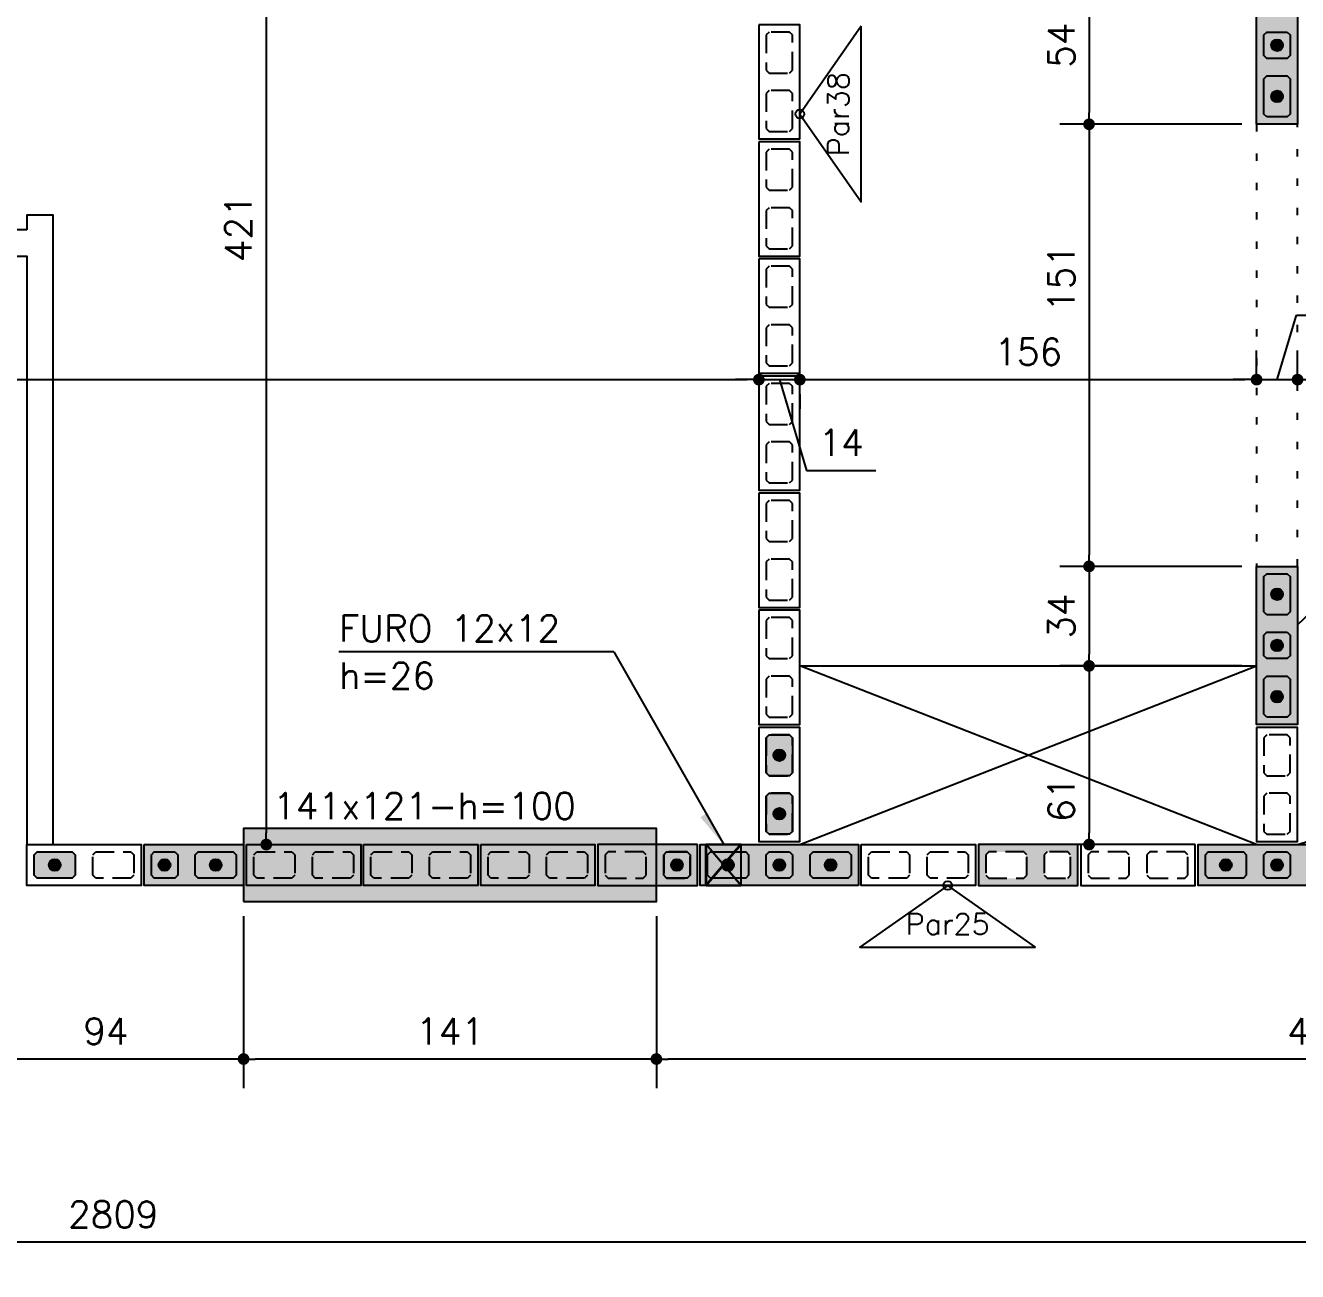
# Model space of a CAD drawing. Extents: x -14651 to 3496, y -7403 to -1290.
# Drawn here: x 1824 to 2258.5, y -7295.4 to -6869.8 of the extents above; entities that cross this region are included whole.
import ezdxf
from ezdxf.enums import TextEntityAlignment as Align

# ---------------------------------------------------------------- set-up
doc = ezdxf.new("R2010")
doc.units = 0
doc.header["$LTSCALE"] = 25
doc.linetypes.add('DASHED2', pattern=[0.375, 0.25, -0.125])
doc.linetypes.add('ESTILO_TQS_0002', pattern=[0.4, 0.1, -0.3])
for name, color, linetype in [('213', 252, 'Continuous'), ('241', 2, 'Continuous'), ('247', 50, 'Continuous'), ('248', 100, 'Continuous'), ('249', 20, 'Continuous'), ('ABERTURAS', 53, 'Continuous'), ('ac-furo', 170, 'Continuous'), ('ALVENARIA NÃO ESTRUTURAL', 242, 'Continuous'), ('Arranque', 14, 'Continuous'), ('COTA', 1, 'Continuous'), ('FERRO', 5, 'Continuous'), ('H2', 252, 'Continuous'), ('Linha_fina', 1, 'Continuous'), ('Pena_2', 2, 'Continuous'), ('PORTA', 3, 'ESTILO_TQS_0002'), ('T1', 2, 'Continuous'), ('TJANELA', 2, 'Continuous'), ('VIGA', 3, 'Continuous')]:
    doc.layers.add(name, color=color, linetype=linetype)
doc.styles.add('COTA', font='romans.shx')
doc.styles.add('Texto1', font='romans.shx', dxfattribs={"height": 9})
doc.dimstyles.new('forma', dxfattribs={"dimscale": 5, "dimtxt": 1.8, "dimasz": 0.8, "dimexe": 2, "dimexo": 1, "dimgap": 1, "dimtad": 1, "dimdec": 1, "dimzin": 9, "dimtxsty": 'COTA', "dimblk1": 'DOT', "dimblk2": 'DOT', "dimsah": 1, "dimcen": 0, "dimdle": 1, "dimclrd": 256, "dimclre": 256, "dimclrt": 2, "dimadec": 0, "dimazin": 0, "dimtfac": 1, "dimtdec": 0, "dimtmove": 0, "dimatfit": 3, "dimfxl": 1, "dimtolj": 1, "dimtzin": 0, "dimarcsym": 0})

# ---------------------------------------------------------------- blocks, each defined once
blk = doc.blocks.new('P4015', base_point=(5842102.11612, -8124149.02973))
blk.add_lwpolyline([(5842082.61612, -8124156.02973), (5842121.61612, -8124156.02973), (5842121.61612, -8124142.02973), (5842082.61612, -8124142.02973), (5842082.61612, -8124156.02973)])
at = {"color": 1, "linetype": 'DASHED2'}
for points in [[(5842085.11612, -8124152.52973), (5842086.11612, -8124153.52973), (5842098.11612, -8124153.52973), (5842099.11612, -8124152.52973), (5842099.11612, -8124145.52973), (5842098.11612, -8124144.52973), (5842086.11612, -8124144.52973), (5842085.11612, -8124145.52973), (5842085.11612, -8124152.52973)], [(5842105.11612, -8124152.52973), (5842106.11612, -8124153.52973), (5842118.11612, -8124153.52973), (5842119.11612, -8124152.52973), (5842119.11612, -8124145.52973), (5842118.11612, -8124144.52973), (5842106.11612, -8124144.52973), (5842105.11612, -8124145.52973), (5842105.11612, -8124152.52973)]]:
    blk.add_lwpolyline(points, dxfattribs=at)
blk = doc.blocks.new('P3515')
at = {"layer": '248'}
h = blk.add_hatch(color=100, dxfattribs=at)
h.paths.add_polyline_path([(17, 7), (-17, 7), (-17, -7), (17, -7)])
h.paths.add_polyline_path([(-5.5, -3.5), (-6.5, -4.5), (-13.5, -4.5), (-14.5, -3.5), (-14.5, 3.5), (-13.5, 4.5), (-6.5, 4.5), (-5.5, 3.5)], flags=16)
h.paths.add_polyline_path([(0.5, 3.5), (1.5, 4.5), (13.5, 4.5), (14.5, 3.5), (14.5, -3.5), (13.5, -4.5), (1.5, -4.5), (0.5, -3.5)], flags=16)
blk.add_lwpolyline([(-17, -7), (17, -7), (17, 7), (-17, 7), (-17, -7)])
at = {"color": 1, "linetype": 'DASHED2'}
for points in [[(-14.5, -3.5), (-13.5, -4.5), (-6.5, -4.5), (-5.5, -3.5), (-5.5, 3.5), (-6.5, 4.5), (-13.5, 4.5), (-14.5, 3.5), (-14.5, -3.5)], [(0.5, -3.5), (1.5, -4.5), (13.5, -4.5), (14.5, -3.5), (14.5, 3.5), (13.5, 4.5), (1.5, 4.5), (0.5, 3.5), (0.5, -3.5)]]:
    blk.add_lwpolyline(points, dxfattribs=at)
blk = doc.blocks.new('P5515')
at = {"layer": '249'}
h = blk.add_hatch(color=20, dxfattribs=at)
h.paths.add_polyline_path([(-27, 7), (-27, -7), (27, -7), (27, 7)])
h.paths.add_polyline_path([(-10.5, -3.5), (-11.5, -4.5), (-23.5, -4.5), (-24.5, -3.5), (-24.5, 3.5), (-23.5, 4.5), (-11.5, 4.5), (-10.5, 3.5)], flags=16)
h.paths.add_polyline_path([(-4.5, 3.5), (-3.5, 4.5), (3.5, 4.5), (4.5, 3.5), (4.5, -3.5), (3.5, -4.5), (-3.5, -4.5), (-4.5, -3.5)], flags=16)
h.paths.add_polyline_path([(10.5, 3.5), (11.5, 4.5), (23.5, 4.5), (24.5, 3.5), (24.5, -3.5), (23.5, -4.5), (11.5, -4.5), (10.5, -3.5)], flags=16)
blk.add_lwpolyline([(27, 7), (-27, 7), (-27, -7), (27, -7), (27, 7)])
at = {"color": 1, "linetype": 'DASHED2'}
for points in [[(-10.5, 3.5), (-11.5, 4.5), (-23.5, 4.5), (-24.5, 3.5), (-24.5, -3.5), (-23.5, -4.5), (-11.5, -4.5), (-10.5, -3.5), (-10.5, 3.5)], [(4.5, 3.5), (3.5, 4.5), (-3.5, 4.5), (-4.5, 3.5), (-4.5, -3.5), (-3.5, -4.5), (3.5, -4.5), (4.5, -3.5), (4.5, 3.5)], [(24.5, 3.5), (23.5, 4.5), (11.5, 4.5), (10.5, 3.5), (10.5, -3.5), (11.5, -4.5), (23.5, -4.5), (24.5, -3.5), (24.5, 3.5)]]:
    blk.add_lwpolyline(points, dxfattribs=at)
blk = doc.blocks.new('GR-1409')
at = {"layer": '213'}
h = blk.add_hatch(color=256, dxfattribs=at)
h.paths.add_polyline_path([(-6, 4.5), (-7, 3.5), (-7, -3.5), (-6, -4.5), (6, -4.5), (7, -3.5), (7, 3.5), (6, 4.5)])
h.paths.add_polyline_path([(-2, 0, 1), (2, 0, 1)], flags=16)
at = {"layer": 'Arranque'}
blk.add_hatch(color=256, dxfattribs=at).paths.add_polyline_path([(-2, 0, 1), (2, 0, 1)])
at = {"layer": '213'}
blk.add_lwpolyline([(-7, 3.5), (-6, 4.5), (6, 4.5), (7, 3.5), (7, -3.5), (6, -4.5), (-6, -4.5), (-7, -3.5), (-7, 3.5)], dxfattribs=at)
at = {"layer": 'FERRO', "linetype": 'Continuous'}
blk.add_circle((0, 0), 2, dxfattribs=at)
blk = doc.blocks.new('GR-0909')
at = {"layer": '213'}
h = blk.add_hatch(color=256, dxfattribs=at)
h.paths.add_polyline_path([(3.5, -4.5), (4.5, -3.5), (4.500001, 3.5), (3.500001, 4.5), (-3.499999, 4.5), (-4.499999, 3.5), (-4.5, -3.5), (-3.5, -4.5)])
h.paths.add_polyline_path([(-2, 0, -1), (2, 0, -1)], flags=16)
at = {"layer": 'Arranque'}
blk.add_hatch(color=256, dxfattribs=at).paths.add_polyline_path([(2, 0, 1), (-2, 0, 1)])
at = {"layer": '213'}
blk.add_lwpolyline([(3.500001, 4.5), (4.500001, 3.5), (4.5, -3.5), (3.5, -4.5), (-3.5, -4.5), (-4.5, -3.5), (-4.499999, 3.5), (-3.499999, 4.5), (3.500001, 4.5)], dxfattribs=at)
at = {"layer": 'FERRO', "linetype": 'Continuous'}
blk.add_circle((0, 0), 2, dxfattribs=at)
blk = doc.blocks.new('_IDNPAR_2')
at = {"color": 3}
blk.add_lwpolyline([(1, -0.7), (0, 0), (-1, -0.7)], close=True, dxfattribs=at)
blk.add_circle((0, 0), 0.05, dxfattribs=at)
at = {"layer": '247', "color": 2, "style": 'COTA', "flags": 8}
blk.add_attdef('ID', text='', height=0.24, dxfattribs=at).set_placement((0, -0.438), align=Align.MIDDLE_CENTER)
blk = doc.blocks.new('_Dot')
at = {"color": 0, "linetype": 'ByBlock', "lineweight": -2}
blk.add_line((-0.5, 0), (-1, 0), dxfattribs=at)
at = {"color": 0, "linetype": 'ByBlock', "const_width": 0.5}
blk.add_lwpolyline([(-0.25, 0, 1), (0.25, 0, 1)], format="xyb", close=True, dxfattribs=at)
blk = doc.blocks.new('*D95')
at = {"layer": 'COTA', "lineweight": -2, "transparency": 16777216}
for p, q in [((2039.52, -7174.1), (2039.52, -7232.86)), ((2493.52, -7174.1), (2493.52, -7232.86)), ((2489.52, -7222.86), (2043.52, -7222.86))]:
    blk.add_line(p, q, dxfattribs=at)
at = {"layer": 'Defpoints', "color": 0, "transparency": 16777216}
for p in [(2039.52, -7169.1), (2493.52, -7169.1), (2039.52, -7222.86)]:
    blk.add_point(p, dxfattribs=at)
at = {"layer": 'COTA', "lineweight": -2, "transparency": 16777216, "xscale": 4, "yscale": 4, "zscale": 4, "rotation": 180}
blk.add_blockref('_Dot', (2039.52, -7222.86), dxfattribs=at)
at = {"layer": 'COTA', "lineweight": -2, "transparency": 16777216, "xscale": 4, "yscale": 4, "zscale": 4}
blk.add_blockref('_Dot', (2493.52, -7222.86), dxfattribs=at)
at = {"layer": 'COTA', "color": 2, "transparency": 16777216, "insert": (2266.52, -7213.36), "char_height": 9, "attachment_point": 5, "style": 'COTA'}
blk.add_mtext('\\A1;454 ', dxfattribs=at)
blk = doc.blocks.new('*D96')
at = {"layer": 'COTA', "lineweight": -2, "transparency": 16777216}
for p, q in [((1898.52, -7174.1), (1898.52, -7232.86)), ((2039.52, -7174.1), (2039.52, -7232.86)), ((2035.52, -7222.86), (1902.52, -7222.86))]:
    blk.add_line(p, q, dxfattribs=at)
at = {"layer": 'Defpoints', "color": 0, "transparency": 16777216}
for p in [(1898.52, -7169.1), (2039.52, -7169.1), (1898.52, -7222.86)]:
    blk.add_point(p, dxfattribs=at)
at = {"layer": 'COTA', "lineweight": -2, "transparency": 16777216, "xscale": 4, "yscale": 4, "zscale": 4, "rotation": 180}
blk.add_blockref('_Dot', (1898.52, -7222.86), dxfattribs=at)
at = {"layer": 'COTA', "lineweight": -2, "transparency": 16777216, "xscale": 4, "yscale": 4, "zscale": 4}
blk.add_blockref('_Dot', (2039.52, -7222.86), dxfattribs=at)
at = {"layer": 'COTA', "color": 2, "transparency": 16777216, "insert": (1969.02, -7213.36), "char_height": 9, "attachment_point": 5, "style": 'COTA'}
blk.add_mtext('\\A1;141 ', dxfattribs=at)
blk = doc.blocks.new('*D97')
at = {"layer": 'COTA', "lineweight": -2, "transparency": 16777216}
for p, q in [((1804.52, -7174.1), (1804.52, -7232.86)), ((1898.52, -7174.1), (1898.52, -7232.86)), ((1894.52, -7222.86), (1808.52, -7222.86))]:
    blk.add_line(p, q, dxfattribs=at)
at = {"layer": 'Defpoints', "color": 0, "transparency": 16777216}
for p in [(1804.52, -7169.1), (1898.52, -7169.1), (1804.52, -7222.86)]:
    blk.add_point(p, dxfattribs=at)
at = {"layer": 'COTA', "lineweight": -2, "transparency": 16777216, "xscale": 4, "yscale": 4, "zscale": 4, "rotation": 180}
blk.add_blockref('_Dot', (1804.52, -7222.86), dxfattribs=at)
at = {"layer": 'COTA', "lineweight": -2, "transparency": 16777216, "xscale": 4, "yscale": 4, "zscale": 4}
blk.add_blockref('_Dot', (1898.52, -7222.86), dxfattribs=at)
at = {"layer": 'COTA', "color": 2, "transparency": 16777216, "insert": (1851.52, -7213.36), "char_height": 9, "attachment_point": 5, "style": 'COTA'}
blk.add_mtext('\\A1;94 ', dxfattribs=at)
blk = doc.blocks.new('*D118')
at = {"layer": 'COTA', "lineweight": -2, "transparency": 16777216}
for p, q in [((449.52, -7168.6), (449.52, -7295.44)), ((3258.52, -7168.6), (3258.52, -7295.44)), ((3254.52, -7285.44), (453.52, -7285.44))]:
    blk.add_line(p, q, dxfattribs=at)
at = {"layer": 'Defpoints', "color": 0, "transparency": 16777216}
for p in [(449.52, -7163.6), (3258.52, -7163.6), (449.52, -7285.44)]:
    blk.add_point(p, dxfattribs=at)
at = {"layer": 'COTA', "lineweight": -2, "transparency": 16777216, "xscale": 4, "yscale": 4, "zscale": 4, "rotation": 180}
blk.add_blockref('_Dot', (449.52, -7285.44), dxfattribs=at)
at = {"layer": 'COTA', "lineweight": -2, "transparency": 16777216, "xscale": 4, "yscale": 4, "zscale": 4}
blk.add_blockref('_Dot', (3258.52, -7285.44), dxfattribs=at)
at = {"layer": 'COTA', "color": 2, "transparency": 16777216, "insert": (1854.02, -7275.94), "char_height": 9, "attachment_point": 5, "style": 'COTA'}
blk.add_mtext('\\A1;2809 ', dxfattribs=at)
blk = doc.blocks.new('*D132')
at = {"layer": 'COTA', "lineweight": -2, "transparency": 16777216}
for p, q in [((1483.52, -6983.31), (1483.52, -7000.82)), ((1487.52, -6990.82), (2070.52, -6990.82)), ((2074.52, -6995.82), (2074.52, -7000.82))]:
    blk.add_line(p, q, dxfattribs=at)
at = {"layer": 'Defpoints', "color": 0, "transparency": 16777216}
for p in [(1483.52, -6978.31), (2074.52, -6990.82), (2074.52, -6990.82)]:
    blk.add_point(p, dxfattribs=at)
at = {"layer": 'COTA', "lineweight": -2, "transparency": 16777216, "xscale": 4, "yscale": 4, "zscale": 4, "rotation": 180}
blk.add_blockref('_Dot', (1483.52, -6990.82), dxfattribs=at)
at = {"layer": 'COTA', "lineweight": -2, "transparency": 16777216, "xscale": 4, "yscale": 4, "zscale": 4}
blk.add_blockref('_Dot', (2074.52, -6990.82), dxfattribs=at)
at = {"layer": 'COTA', "color": 2, "transparency": 16777216, "insert": (1779.02, -6981.32), "char_height": 9, "attachment_point": 5, "style": 'COTA'}
blk.add_mtext('\\A1;591 ', dxfattribs=at)
blk = doc.blocks.new('*D133')
at = {"layer": 'COTA', "lineweight": -2, "transparency": 16777216}
for p, q in [((2070.52, -6990.82), (2066.52, -6990.82)), ((2074.52, -6990.82), (2088.52, -6990.82)), ((2074.52, -6990.82), (2088.52, -6990.82)), ((2081.52, -6990.82), (2090.82, -7021.82)), ((2092.52, -6990.82), (2096.52, -6990.82)), ((2074.52, -6995.82), (2074.52, -7000.82)), ((2088.52, -6995.82), (2088.52, -7000.82)), ((2090.82, -7021.82), (2114.53, -7021.82))]:
    blk.add_line(p, q, dxfattribs=at)
at = {"layer": 'Defpoints', "color": 0, "transparency": 16777216}
for p in [(2074.52, -6990.82), (2088.52, -6990.82), (2088.52, -6990.82)]:
    blk.add_point(p, dxfattribs=at)
at = {"layer": 'COTA', "lineweight": -2, "transparency": 16777216, "xscale": 4, "yscale": 4, "zscale": 4}
blk.add_blockref('_Dot', (2074.52, -6990.82), dxfattribs=at)
at = {"layer": 'COTA', "lineweight": -2, "transparency": 16777216, "xscale": 4, "yscale": 4, "zscale": 4, "rotation": 180}
blk.add_blockref('_Dot', (2088.52, -6990.82), dxfattribs=at)
at = {"layer": 'COTA', "color": 2, "transparency": 16777216, "insert": (2102.67, -7012.32), "char_height": 9, "attachment_point": 5, "style": 'COTA'}
blk.add_mtext('\\A1;14 ', dxfattribs=at)
blk = doc.blocks.new('*D134')
at = {"layer": 'COTA', "lineweight": -2, "transparency": 16777216}
for p, q in [((2244.52, -6991.58), (2244.52, -6980.82)), ((2092.52, -6990.82), (2240.52, -6990.82)), ((2088.52, -6995.82), (2088.52, -7000.82))]:
    blk.add_line(p, q, dxfattribs=at)
at = {"layer": 'Defpoints', "color": 0, "transparency": 16777216}
for p in [(2088.52, -6990.82), (2244.52, -6990.82), (2244.52, -6996.58)]:
    blk.add_point(p, dxfattribs=at)
at = {"layer": 'COTA', "lineweight": -2, "transparency": 16777216, "xscale": 4, "yscale": 4, "zscale": 4, "rotation": 180}
blk.add_blockref('_Dot', (2088.52, -6990.82), dxfattribs=at)
at = {"layer": 'COTA', "lineweight": -2, "transparency": 16777216, "xscale": 4, "yscale": 4, "zscale": 4}
blk.add_blockref('_Dot', (2244.52, -6990.82), dxfattribs=at)
at = {"layer": 'COTA', "color": 2, "transparency": 16777216, "insert": (2166.52, -6981.32), "char_height": 9, "attachment_point": 5, "style": 'COTA'}
blk.add_mtext('\\A1;156 ', dxfattribs=at)
blk = doc.blocks.new('*D135')
at = {"layer": 'COTA', "lineweight": -2, "transparency": 16777216}
for p, q in [((2251.52, -6990.82), (2258.12, -6968.82)), ((2258.12, -6968.82), (2281.83, -6968.82)), ((2244.52, -6991.58), (2244.52, -6980.82)), ((2258.52, -6989.96), (2258.52, -6980.82)), ((2240.52, -6990.82), (2236.52, -6990.82)), ((2244.52, -6990.82), (2258.52, -6990.82)), ((2244.52, -6990.82), (2258.52, -6990.82)), ((2262.52, -6990.82), (2266.52, -6990.82))]:
    blk.add_line(p, q, dxfattribs=at)
at = {"layer": 'Defpoints', "color": 0, "transparency": 16777216}
for p in [(2258.52, -6990.82), (2258.52, -6994.96), (2244.52, -6996.58)]:
    blk.add_point(p, dxfattribs=at)
at = {"layer": 'COTA', "lineweight": -2, "transparency": 16777216, "xscale": 4, "yscale": 4, "zscale": 4}
blk.add_blockref('_Dot', (2244.52, -6990.82), dxfattribs=at)
at = {"layer": 'COTA', "lineweight": -2, "transparency": 16777216, "xscale": 4, "yscale": 4, "zscale": 4, "rotation": 180}
blk.add_blockref('_Dot', (2258.52, -6990.82), dxfattribs=at)
at = {"layer": 'COTA', "color": 2, "transparency": 16777216, "insert": (2269.97, -6959.32), "char_height": 9, "attachment_point": 5, "style": 'COTA'}
blk.add_mtext('\\A1;14 ', dxfattribs=at)
blk = doc.blocks.new('*D136')
at = {"layer": 'COTA', "lineweight": -2, "transparency": 16777216}
for p, q in [((2258.52, -6989.96), (2258.52, -6980.82)), ((2262.52, -6990.82), (2455.52, -6990.82)), ((2459.52, -6995.82), (2459.52, -7000.82))]:
    blk.add_line(p, q, dxfattribs=at)
at = {"layer": 'Defpoints', "color": 0, "transparency": 16777216}
for p in [(2459.52, -6990.82), (2459.52, -6990.82), (2258.52, -6994.96)]:
    blk.add_point(p, dxfattribs=at)
at = {"layer": 'COTA', "lineweight": -2, "transparency": 16777216, "xscale": 4, "yscale": 4, "zscale": 4, "rotation": 180}
blk.add_blockref('_Dot', (2258.52, -6990.82), dxfattribs=at)
at = {"layer": 'COTA', "lineweight": -2, "transparency": 16777216, "xscale": 4, "yscale": 4, "zscale": 4}
blk.add_blockref('_Dot', (2459.52, -6990.82), dxfattribs=at)
at = {"layer": 'COTA', "color": 2, "transparency": 16777216, "insert": (2359.02, -6981.32), "char_height": 9, "attachment_point": 5, "style": 'COTA'}
blk.add_mtext('\\A1;201 ', dxfattribs=at)
blk = doc.blocks.new('*D171')
at = {"layer": 'COTA', "lineweight": -2, "transparency": 16777216}
for p, q in [((1911.28, -6728.6), (1916.28, -6728.6)), ((1906.28, -6732.6), (1906.28, -7145.6)), ((1911.28, -7149.6), (1916.28, -7149.6))]:
    blk.add_line(p, q, dxfattribs=at)
at = {"layer": 'Defpoints', "color": 0, "transparency": 16777216}
for p in [(1906.28, -6728.6), (1906.28, -7149.6), (1906.28, -7149.6)]:
    blk.add_point(p, dxfattribs=at)
at = {"layer": 'COTA', "lineweight": -2, "transparency": 16777216, "xscale": 4, "yscale": 4, "zscale": 4}
for p, rotation in [((1906.28, -6728.6), 90), ((1906.28, -7149.6), 270)]:
    blk.add_blockref('_Dot', p, dxfattribs=dict(at, rotation=rotation))
at = {"layer": 'COTA', "color": 2, "transparency": 16777216, "insert": (1896.78, -6939.1), "char_height": 9, "attachment_point": 5, "rotation": 90, "style": 'COTA'}
blk.add_mtext('\\A1;421 ', dxfattribs=at)
blk = doc.blocks.new('*D212')
at = {"layer": 'COTA', "lineweight": -2, "transparency": 16777216}
for p, q in [((2239.52, -6849.6), (2177.31, -6849.6)), ((2187.31, -6853.6), (2187.31, -6899.6)), ((2239.52, -6903.6), (2177.31, -6903.6))]:
    blk.add_line(p, q, dxfattribs=at)
at = {"layer": 'Defpoints', "color": 0, "transparency": 16777216}
for p in [(2244.52, -6849.6), (2187.31, -6903.6), (2244.52, -6903.6)]:
    blk.add_point(p, dxfattribs=at)
at = {"layer": 'COTA', "lineweight": -2, "transparency": 16777216, "xscale": 4, "yscale": 4, "zscale": 4}
for p, rotation in [((2187.31, -6849.6), 90), ((2187.31, -6903.6), 270)]:
    blk.add_blockref('_Dot', p, dxfattribs=dict(at, rotation=rotation))
at = {"layer": 'COTA', "color": 2, "transparency": 16777216, "insert": (2177.81, -6876.6), "char_height": 9, "attachment_point": 5, "rotation": 90, "style": 'COTA'}
blk.add_mtext('\\A1;54 ', dxfattribs=at)
blk = doc.blocks.new('*D213')
at = {"layer": 'COTA', "lineweight": -2, "transparency": 16777216}
for p, q in [((2239.52, -6903.6), (2177.31, -6903.6)), ((2187.31, -6907.6), (2187.31, -7050.6)), ((2239.52, -7054.6), (2177.31, -7054.6))]:
    blk.add_line(p, q, dxfattribs=at)
at = {"layer": 'Defpoints', "color": 0, "transparency": 16777216}
for p in [(2244.52, -6903.6), (2187.31, -7054.6), (2244.52, -7054.6)]:
    blk.add_point(p, dxfattribs=at)
at = {"layer": 'COTA', "lineweight": -2, "transparency": 16777216, "xscale": 4, "yscale": 4, "zscale": 4}
for p, rotation in [((2187.31, -6903.6), 90), ((2187.31, -7054.6), 270)]:
    blk.add_blockref('_Dot', p, dxfattribs=dict(at, rotation=rotation))
at = {"layer": 'COTA', "color": 2, "transparency": 16777216, "insert": (2177.81, -6956.13), "char_height": 9, "attachment_point": 5, "rotation": 90, "style": 'COTA'}
blk.add_mtext('\\A1;151 ', dxfattribs=at)
blk = doc.blocks.new('*D214')
at = {"layer": 'COTA', "lineweight": -2, "transparency": 16777216}
for p, q in [((2239.52, -7054.6), (2177.31, -7054.6)), ((2187.31, -7058.6), (2187.31, -7084.58)), ((2239.52, -7088.58), (2177.31, -7088.58))]:
    blk.add_line(p, q, dxfattribs=at)
at = {"layer": 'Defpoints', "color": 0, "transparency": 16777216}
for p in [(2244.52, -7054.6), (2187.31, -7088.58), (2244.52, -7088.58)]:
    blk.add_point(p, dxfattribs=at)
at = {"layer": 'COTA', "lineweight": -2, "transparency": 16777216, "xscale": 4, "yscale": 4, "zscale": 4}
for p, rotation in [((2187.31, -7054.6), 90), ((2187.31, -7088.58), 270)]:
    blk.add_blockref('_Dot', p, dxfattribs=dict(at, rotation=rotation))
at = {"layer": 'COTA', "color": 2, "transparency": 16777216, "insert": (2177.81, -7071.59), "char_height": 9, "attachment_point": 5, "rotation": 90, "style": 'COTA'}
blk.add_mtext('\\A1;34 ', dxfattribs=at)
blk = doc.blocks.new('proj-terreo-1')
at = {"layer": 'ALVENARIA NÃO ESTRUTURAL'}
blk.add_lwpolyline([(3548.41, 411.37), (3543.41, 411.37), (3543.41, 402.37), (3548.41, 402.37), (3548.41, 201.37), (3557.41, 201.37), (3557.41, 416.37), (3548.41, 416.37)], close=True, dxfattribs=at)
blk = doc.blocks.new('ss')
at = {"layer": 'Linha_fina'}
blk.add_solid([(0, 0), (-2.501, -0.287), (-2.499, 0.296)], dxfattribs=at)
blk = doc.blocks.new('*D273')
at = {"layer": 'COTA', "lineweight": -2, "transparency": 16777216}
for p, q in [((2195.61, -7088.58), (2177.31, -7088.58)), ((2187.31, -7092.58), (2187.31, -7145.6)), ((2195.61, -7149.6), (2177.31, -7149.6))]:
    blk.add_line(p, q, dxfattribs=at)
at = {"layer": 'Defpoints', "color": 0, "transparency": 16777216}
for p in [(2200.61, -7088.58), (2187.31, -7149.6), (2200.61, -7149.6)]:
    blk.add_point(p, dxfattribs=at)
at = {"layer": 'COTA', "lineweight": -2, "transparency": 16777216, "xscale": 4, "yscale": 4, "zscale": 4}
for p, rotation in [((2187.31, -7088.58), 90), ((2187.31, -7149.6), 270)]:
    blk.add_blockref('_Dot', p, dxfattribs=dict(at, rotation=rotation))
at = {"layer": 'COTA', "color": 2, "transparency": 16777216, "insert": (2177.81, -7134.14), "char_height": 9, "attachment_point": 5, "rotation": 90, "style": 'COTA'}
blk.add_mtext('\\A1;61 ', dxfattribs=at)

msp = doc.modelspace()

# ---------------------------------------------------------------- hatches: boundary and pattern name
at = {"layer": 'ABERTURAS', "transparency": 33554457}
msp.add_hatch(color=256, dxfattribs=at).paths.add_polyline_path([(1898.52, -7169.1), (2039.52, -7169.1), (2039.52, -7144.1), (1898.52, -7144.1)])
at = {"layer": 'H2'}
for points in [[(2056.4, -7163.5), (2062.39, -7156.51), (2056.4, -7149.5)], [(2068.4, -7149.5), (2056.4, -7149.5), (2062.39, -7156.51)], [(2062.39, -7156.51), (2068.4, -7163.54), (2068.4, -7149.5)], [(2068.4, -7163.54), (2062.39, -7156.51), (2056.4, -7163.5), (2056.4, -7163.54)]]:
    msp.add_hatch(color=256, dxfattribs=at).paths.add_polyline_path(points)

# ---------------------------------------------------------------- linework, layer by layer
at = {"layer": 'ABERTURAS'}
msp.add_lwpolyline([(1898.52, -7169.1), (2039.52, -7169.1), (2039.52, -7144.1), (1898.52, -7144.1)], close=True, dxfattribs=at)
at = {"layer": 'ac-furo'}
for p, q in [((2056.32, -7163.6), (2068.32, -7149.6)), ((2068.52, -7163.6), (2056.52, -7149.6)), ((2056.52, -7163.6), (2068.52, -7149.6))]:
    msp.add_line(p, q, dxfattribs=at)
msp.add_lwpolyline([(2056.52, -7163.6), (2068.52, -7163.6), (2068.52, -7149.6), (2056.52, -7149.6)], close=True, dxfattribs=at)
at = {"layer": 'Linha_fina'}
for q in [(1931.07, -7083.76), (2062.71, -7149.86)]:
    msp.add_line((2025.04, -7083.76), q, dxfattribs=at)
for points in [[(2258.52, -7074.6), (2459.52, -6883.6)], [(2088.52, -7149.6), (2244.52, -7088.58)], [(2244.52, -7149.6), (2088.52, -7088.58)], [(2258.52, -7149.6), (2459.52, -7088.6)]]:
    msp.add_lwpolyline(points, dxfattribs=at)
at = {"layer": 'Pena_2', "ltscale": 0.5}
msp.add_lwpolyline([(2056.4, -7149.5), (2068.4, -7149.5), (2068.4, -7163.54), (2056.4, -7163.54)], close=True, dxfattribs=at)
at = {"layer": 'PORTA'}
msp.add_lwpolyline([(2244.52, -7054.6), (2258.52, -7054.6), (2258.52, -6903.6), (2244.52, -6903.6)], close=True, dxfattribs=at)
at = {"layer": 'VIGA', "ltscale": 0.5}
for p, q in [((2068.4, -7149.5), (2056.4, -7163.5)), ((2068.4, -7163.54), (2056.4, -7149.5))]:
    msp.add_line(p, q, dxfattribs=at)
at = {"layer": 'VIGA'}
msp.add_lwpolyline([(2088.52, -7088.58), (2244.52, -7088.58)], dxfattribs=at)

# ---------------------------------------------------------------- block references
for name, p in [('proj-terreo-1', (-1723.89, -7350.97)), ('GR-0909', (2251.52, -6876.6)), ('GR-0909', (2251.52, -7081.6)), ('GR-1409', (1834.02, -7156.6)), ('GR-0909', (1871.52, -7156.6)), ('GR-1409', (1889.02, -7156.6)), ('GR-0909', (2046.52, -7156.6)), ('GR-1409', (2064.02, -7156.6)), ('GR-0909', (2081.52, -7156.6)), ('GR-1409', (2099.02, -7156.6)), ('GR-1409', (2234.02, -7156.6)), ('GR-0909', (2251.52, -7156.6))]:
    msp.add_blockref(name, p)
at = {"rotation": 90}
for p in [(2251.52, -6894.1), (2251.52, -7064.1), (2251.52, -7099.1), (2081.52, -7119.1), (2081.52, -7139.1)]:
    msp.add_blockref('GR-1409', p, dxfattribs=at)
at = {"layer": '241', "xscale": -1}
for name, p, rotation in [('P5515', (2251.52, -6876.6), 270), ('P5515', (2251.52, -7081.6), 270), ('P4015', (1844.02, -7156.6), 180), ('P3515', (1881.52, -7156.6), 180), ('P4015', (1919.02, -7156.6), 180), ('P4015', (1959.02, -7156.6), 180), ('P4015', (1999.02, -7156.6), 180), ('P5515', (2081.52, -7156.6), 180), ('P4015', (2129.02, -7156.6), 180), ('P5515', (2251.52, -7156.6), 180)]:
    msp.add_blockref(name, p, dxfattribs=dict(at, rotation=rotation))
at = {"layer": '241'}
for name, p, rotation in [('P4015', (2081.52, -6889.1), 270), ('P4015', (2081.52, -6929.1), 270), ('P4015', (2081.52, -6969.1), 270), ('P4015', (2081.52, -7009.1), 270), ('P4015', (2081.52, -7049.1), 270), ('P4015', (2081.52, -7089.1), 270), ('P4015', (2081.52, -7129.1), 270), ('P4015', (2251.52, -7129.1), 270), ('P3515', (2036.52, -7156.6), 180), ('P3515', (2166.52, -7156.6), 180), ('P4015', (2204.02, -7156.6), 180)]:
    msp.add_blockref(name, p, dxfattribs=dict(at, rotation=rotation))
at = {"layer": '247', "linetype": 'Continuous', "xscale": 30, "yscale": 30, "zscale": 30, "rotation": 90}
msp.add_blockref('_IDNPAR_2', (2088.52, -6900.1), dxfattribs=at).add_auto_attribs({'ID': 'Par38'})
at = {"layer": '247', "linetype": 'Continuous', "xscale": 30, "yscale": 30, "zscale": 30}
msp.add_blockref('_IDNPAR_2', (2139.02, -7163.6), dxfattribs=at).add_auto_attribs({'ID': 'Par25'})
at = {"layer": 'COTA', "xscale": -4.999999999999998, "yscale": 4.999999999999998, "zscale": 4.999999999999998, "rotation": 123.6559025255237}
msp.add_blockref('ss', (2062.71, -7149.86), dxfattribs=at)

# ---------------------------------------------------------------- texts
at = {"layer": 'T1', "style": 'Texto1'}
for s, p in [('FURO 12x12', (1931.06, -7080.31)), ('h=26', (1931.08, -7096.44))]:
    msp.add_text(s, height=9, dxfattribs=at).set_placement(p)
at = {"layer": 'TJANELA', "style": 'Texto1'}
msp.add_text('141x121-h=100', height=9, dxfattribs=at).set_placement((1960.33, -7140.9), align=Align.CENTER)

# ---------------------------------------------------------------- dimensions: what is measured, and where the dimension line sits
at = {"layer": 'COTA'}
for base, p1, p2, picture, middle in [((1906.28, -7149.6), (1906.28, -6728.6), (1906.28, -7149.6), '*D171', (1896.78, -6939.1)), ((2187.31, -6903.6), (2244.52, -6849.6), (2244.52, -6903.6), '*D212', (2177.81, -6876.6)), ((2187.31, -7088.58), (2244.52, -7054.6), (2244.52, -7088.58), '*D214', (2177.81, -7071.59))]:
    dim = msp.add_linear_dim(base=base, p1=p1, p2=p2, angle=90, dimstyle='forma', override={"dimpost": ' ', "dimtmove": 1}, dxfattribs=at)
    dim.commit()
    dim.dimension.update_dxf_attribs({"geometry": picture, "text_midpoint": middle})
for base, p1, p2, override, picture, middle in [((2187.31, -7054.6), (2244.52, -6903.6), (2244.52, -7054.6), {"dimpost": ' ', "dimtmove": 1}, '*D213', (2187.31, -6956.13)), ((2187.31, -7149.6), (2200.61, -7088.58), (2200.61, -7149.6), {"dimpost": ' '}, '*D273', (2187.31, -7134.14))]:
    dim = msp.add_linear_dim(base=base, p1=p1, p2=p2, angle=90, dimstyle='forma', override=override, dxfattribs=at)
    dim.commit()
    dim.dimension.update_dxf_attribs({"geometry": picture, "text_midpoint": middle, "dimtype": 128})
for base, p1, p2, override, picture, middle in [((2258.52, -6990.82), (2244.52, -6996.58), (2258.52, -6994.96), {"dimpost": ' ', "dimtmove": 1}, '*D135', (2263.12, -6959.32)), ((2074.52, -6990.82), (1483.52, -6978.31), (2074.52, -6990.82), {"dimpost": ' ', "dimtmove": 1}, '*D132', (1779.02, -6981.32)), ((2244.52, -6990.82), (2088.52, -6990.82), (2244.52, -6996.58), {"dimpost": ' ', "dimtmove": 1}, '*D134', (2166.52, -6981.32)), ((2459.52, -6990.82), (2258.52, -6994.96), (2459.52, -6990.82), {"dimpost": ' ', "dimtmove": 1}, '*D136', (2359.02, -6981.32)), ((2088.52, -6990.82), (2074.52, -6990.82), (2088.52, -6990.82), {"dimpost": ' ', "dimtmove": 1}, '*D133', (2095.82, -7012.32)), ((449.52, -7285.44), (3258.52, -7163.6), (449.52, -7163.6), {"dimpost": ' '}, '*D118', (1854.02, -7275.94)), ((1804.52, -7222.86), (1898.52, -7169.1), (1804.52, -7169.1), {"dimpost": ' ', "dimtmove": 1}, '*D97', (1851.52, -7213.36)), ((1898.52, -7222.86), (2039.52, -7169.1), (1898.52, -7169.1), {"dimpost": ' ', "dimtmove": 1}, '*D96', (1969.02, -7213.36)), ((2039.52, -7222.86), (2493.52, -7169.1), (2039.52, -7169.1), {"dimpost": ' ', "dimtmove": 1}, '*D95', (2266.52, -7213.36))]:
    dim = msp.add_linear_dim(base=base, p1=p1, p2=p2, dimstyle='forma', override=override, dxfattribs=at)
    dim.commit()
    dim.dimension.update_dxf_attribs({"geometry": picture, "text_midpoint": middle})

doc.saveas('drawing.dxf')
